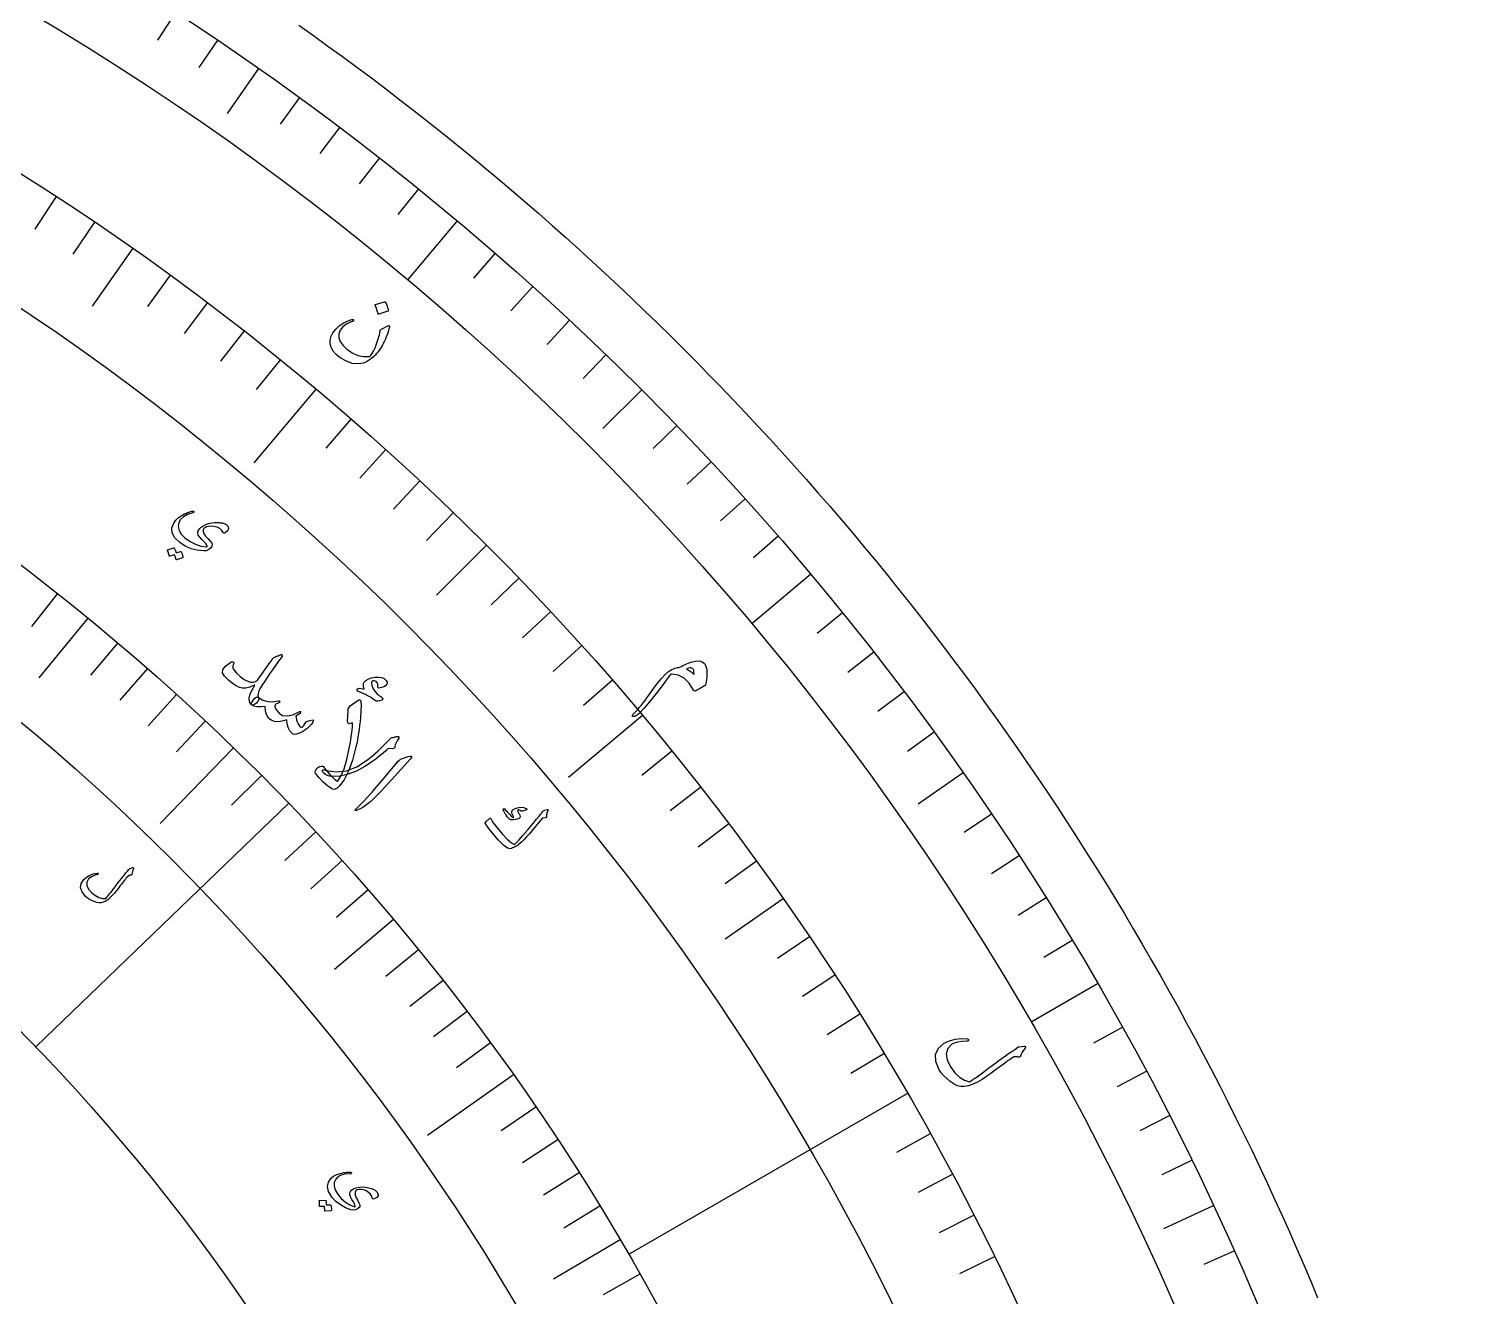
# Model space of a CAD drawing. Header units: millimetres. Extents: x -140 to 140, y -140 to 181.
# Drawn here: x 67.7 to 137.2, y 53.7 to 114.3 of the extents above; entities that cross this region are included whole.
import ezdxf

# ---------------------------------------------------------------- set-up
doc = ezdxf.new("R2010")
doc.units = ezdxf.units.MM
for name, color, linetype in [('CUT_OUTER', 1, 'Continuous'), ('ENGRAVE', 7, 'Continuous'), ('ENGRAVE_FINE', 8, 'Continuous'), ('TEXT', 5, 'Continuous')]:
    doc.layers.add(name, color=color, linetype=linetype)

msp = doc.modelspace()

# ---------------------------------------------------------------- linework, layer by layer
at = {"layer": 'CUT_OUTER'}
msp.add_lwpolyline([(80.6131, 114.4619), (81.314, 113.9651), (82.0117, 113.464), (82.7064, 112.9587), (83.3979, 112.4491), (84.0863, 111.9352), (84.7715, 111.4172), (85.4536, 110.8949), (86.1324, 110.3685), (86.808, 109.8379), (87.4803, 109.3032), (88.1494, 108.7644), (88.8151, 108.2215), (89.4774, 107.6745), (90.1364, 107.1234), (90.792, 106.5683), (91.4442, 106.0092), (92.0929, 105.4462), (92.7382, 104.8791), (93.38, 104.3081), (94.0183, 103.7332), (94.653, 103.1543), (95.2841, 102.5716), (95.9117, 101.985), (96.5357, 101.3946), (97.156, 100.8004), (97.7727, 100.2023), (98.3857, 99.6005), (98.9949, 98.9949), (99.6005, 98.3857), (100.2023, 97.7727), (100.8004, 97.156), (101.3946, 96.5357), (101.985, 95.9117), (102.5716, 95.2841), (103.1543, 94.653), (103.7332, 94.0183), (104.3081, 93.38), (104.8791, 92.7382), (105.4462, 92.0929), (106.0092, 91.4442), (106.5683, 90.792), (107.1234, 90.1364), (107.6745, 89.4774), (108.2215, 88.8151), (108.7644, 88.1494), (109.3032, 87.4803), (109.8379, 86.808), (110.3685, 86.1324), (110.8949, 85.4536), (111.4172, 84.7715), (111.9352, 84.0863), (112.4491, 83.3979), (112.9587, 82.7064), (113.464, 82.0117), (113.9651, 81.314), (114.4619, 80.6131), (114.9544, 79.9093), (115.4425, 79.2025), (115.9263, 78.4926), (116.4057, 77.7798), (116.8808, 77.0641), (117.3515, 76.3455), (117.8177, 75.624), (118.2795, 74.8997), (118.7368, 74.1725), (119.1897, 73.4426), (119.6381, 72.7098), (120.082, 71.9744), (120.5214, 71.2362), (120.9562, 70.4954), (121.3865, 69.7519), (121.8122, 69.0057), (122.2333, 68.257), (122.6498, 67.5057), (123.0617, 66.7519), (123.469, 65.9955), (123.8716, 65.2367), (124.2695, 64.4754), (124.6628, 63.7117), (125.0514, 62.9456), (125.4353, 62.1771), (125.8144, 61.4063), (126.1888, 60.6331), (126.5585, 59.8577), (126.9234, 59.08), (127.2835, 58.3001), (127.6388, 57.518), (127.9894, 56.7338), (128.3351, 55.9474), (128.6759, 55.1589), (129.012, 54.3683), (129.3431, 53.5757)], dxfattribs=at)
at = {"layer": 'ENGRAVE'}
for points in [[(78.6947, 112.3877), (77.189, 110.2374)], [(88.1905, 105.1013), (85.8282, 102.2861)], [(72.6721, 103.7866), (70.7289, 101.0113)], [(81.4412, 97.0578), (78.4715, 93.5187)], [(97.0151, 97.0151), (95.1589, 95.1589)], [(89.5904, 89.5904), (87.1948, 87.1948)], [(105.1013, 88.1905), (102.2861, 85.8282)], [(70.5318, 86.0985), (68.1896, 83.2394)], [(97.0578, 81.4412), (93.5187, 78.4715)], [(77.5001, 79.8839), (73.9906, 76.2665)], [(112.3877, 78.6947), (110.2374, 77.189)], [(80.1408, 77.2344), (68.0441, 65.5763)], [(103.7866, 72.6721), (101.0113, 70.7289)], [(85.1537, 71.6696), (82.326, 69.2896)], [(118.8187, 68.6), (115.636, 66.7625)], [(90.8858, 64.2453), (86.7702, 61.3361)], [(109.7254, 63.35), (96.3886, 55.65)], [(124.3454, 57.9832), (121.9664, 56.8739)], [(95.9834, 56.346), (92.796, 54.4749)]]:
    msp.add_lwpolyline(points, dxfattribs=at)
for radius in [137.2, 137.2, 133.525, 126.7, 126.7, 121.31, 111.3, 111.3, 105.42, 94.5, 94.5]:
    msp.add_circle((0, 0), radius, dxfattribs=at)
at = {"layer": 'ENGRAVE_FINE'}
for points in [[(74.7245, 115.0656), (73.8667, 113.7447)], [(76.7213, 113.744), (75.8405, 112.4382)], [(80.6441, 110.9971), (79.7184, 109.7229)], [(82.569, 109.5728), (81.6212, 108.3149)], [(84.4688, 108.1151), (83.4991, 106.874)], [(86.3428, 106.6244), (85.3516, 105.4004)], [(69.0058, 106.2596), (67.9993, 104.7097)], [(70.8497, 105.0391), (69.8164, 103.507)], [(90.0113, 103.5462), (88.978, 102.3575)], [(74.4724, 102.5025), (73.3862, 101.0074)], [(91.8047, 101.9595), (90.7508, 100.789)], [(76.25, 101.1871), (75.1378, 99.7112)], [(93.5702, 100.3417), (92.496, 99.1898)], [(78.0043, 99.841), (76.8666, 98.3847)], [(95.3071, 98.6934), (94.213, 97.5605)], [(79.7349, 98.4644), (78.5719, 97.0282)], [(83.1227, 95.6217), (81.9103, 94.227)], [(98.6934, 95.3071), (97.5605, 94.213)], [(84.7788, 94.1564), (83.5423, 92.7831)], [(100.3417, 93.5702), (99.1898, 92.496)], [(86.4092, 92.6625), (85.1489, 91.311)], [(101.9595, 91.8047), (100.789, 90.7508)], [(88.0132, 91.1404), (86.7295, 89.811)], [(103.5462, 90.0113), (102.3575, 88.978)], [(91.1404, 88.0132), (89.811, 86.7295)], [(69.0786, 87.2688), (67.8274, 85.6881)], [(92.6625, 86.4092), (91.311, 85.1489)], [(106.6244, 86.3428), (105.4004, 85.3516)], [(71.9657, 84.9036), (70.6622, 83.3657)], [(94.1564, 84.7788), (92.7831, 83.5423)], [(108.1151, 84.4688), (106.874, 83.4991)], [(73.3799, 83.6844), (72.0508, 82.1686)], [(95.6217, 83.1227), (94.227, 81.9103)], [(74.774, 82.4411), (73.4196, 80.9479)], [(109.5728, 82.569), (108.3149, 81.6212)], [(76.1475, 81.1742), (74.7682, 79.7039)], [(110.9971, 80.6441), (109.7229, 79.7184)], [(98.4644, 79.7349), (97.0282, 78.5719)], [(78.8313, 78.5705), (77.4034, 77.1473)], [(99.841, 78.0043), (98.3847, 76.8666)], [(113.744, 76.7213), (112.4382, 75.8405)], [(81.4282, 75.8759), (79.9532, 74.5015)], [(101.1871, 76.25), (99.7112, 75.1378)], [(82.693, 74.4953), (81.1952, 73.146)], [(102.5025, 74.4724), (101.0074, 73.3862)], [(115.0656, 74.7245), (113.7447, 73.8667)], [(83.935, 73.0931), (82.4147, 71.7692)], [(116.3522, 72.7049), (115.0165, 71.8703)], [(86.3488, 70.2251), (84.7848, 68.9531)], [(105.0391, 70.8497), (103.507, 69.8164)], [(117.6034, 70.6632), (116.2533, 69.852)], [(106.2596, 69.0058), (104.7097, 67.9993)], [(87.5199, 68.7601), (85.9347, 67.5146)], [(88.6667, 67.2749), (87.0607, 66.0563)], [(107.4477, 67.1408), (105.8805, 66.1615)], [(119.9978, 66.5159), (118.6203, 65.7523)], [(89.7888, 65.7698), (88.1624, 64.5785)], [(108.6031, 65.2553), (107.0191, 64.3035)], [(121.1404, 64.4115), (119.7498, 63.6721)], [(91.9574, 62.7019), (90.2918, 61.5661)], [(122.2461, 62.2875), (120.8428, 61.5725)], [(110.8143, 61.4254), (109.198, 60.5295)], [(93.0033, 61.1398), (91.3187, 60.0323)], [(123.3145, 60.1445), (121.8989, 59.4541)], [(94.0232, 59.5595), (92.3201, 58.4807)], [(111.8695, 59.482), (110.2378, 58.6145)], [(95.0166, 57.9614), (93.2956, 56.9116)], [(112.8905, 57.5206), (111.2439, 56.6816)], [(125.3384, 55.8043), (123.8996, 55.1637)], [(113.8772, 55.5416), (112.2162, 54.7315)], [(96.9232, 54.7137), (95.1676, 53.7226)]]:
    msp.add_lwpolyline(points, dxfattribs=at)
at = {"layer": 'TEXT'}
for points in [[(84.7145, 101.2227), (84.7234, 101.2234), (84.7328, 101.2206), (84.7425, 101.2141), (84.7525, 101.2041), (84.8035, 101.1094), (84.8443, 101.0116), (84.8749, 100.9107), (84.8952, 100.8068), (84.8948, 100.7939), (84.891, 100.7839), (84.8838, 100.7768), (84.8731, 100.7725), (84.4413, 100.6333), (84.4286, 100.632), (84.4184, 100.6377), (84.4106, 100.6504), (84.4054, 100.67), (84.4009, 100.687), (84.3932, 100.7133), (84.3824, 100.7487), (84.3685, 100.7934), (84.3509, 100.8476), (84.3291, 100.912), (84.3032, 100.9863), (84.2731, 101.0707), (84.2701, 101.0831), (84.271, 101.0923), (84.2759, 101.0981), (84.2847, 101.1006)], [(84.9506, 100.0313), (84.9279, 99.9386), (84.9018, 99.8438), (84.8722, 99.7469), (84.8391, 99.6481), (84.8017, 99.5471), (84.7589, 99.4439), (84.7109, 99.3386), (84.6577, 99.2312), (84.6015, 99.1267), (84.5416, 99.0268), (84.478, 98.9313), (84.4106, 98.8402), (84.3393, 98.7533), (84.2639, 98.6703), (84.1844, 98.5913), (84.1007, 98.5162), (84.0061, 98.4432), (83.9105, 98.3826), (83.814, 98.3344), (83.7166, 98.2986), (83.4515, 98.254), (83.1764, 98.2812), (82.8912, 98.3801), (82.5956, 98.5505), (82.4054, 98.7017), (82.2627, 98.863), (82.1675, 99.0346), (82.1197, 99.2167), (82.1208, 99.3987), (82.1646, 99.5766), (82.2512, 99.7502), (82.3807, 99.9196), (82.5464, 100.0755), (82.7315, 100.2039), (82.936, 100.3048), (83.16, 100.378), (83.1899, 100.3827), (83.2129, 100.3801), (83.2289, 100.3701), (83.238, 100.3527), (83.2408, 100.3298), (83.2304, 100.3097), (83.2066, 100.2925), (83.1695, 100.2781), (82.9129, 100.1651), (82.7211, 100.0305), (82.5937, 99.8745), (82.5306, 99.6973), (82.5307, 99.5133), (82.5936, 99.3296), (82.7193, 99.1459), (82.9077, 98.962), (83.1707, 98.782), (83.4408, 98.6637), (83.7184, 98.6071), (84.0036, 98.6123), (84.0113, 98.6144), (84.0201, 98.6199), (84.0299, 98.6285), (84.0408, 98.6404), (84.1175, 98.7416), (84.1928, 98.8714), (84.2666, 99.0298), (84.3389, 99.217), (84.3721, 99.3138), (84.4019, 99.4048), (84.4283, 99.49), (84.4514, 99.5693), (84.4707, 99.6427), (84.4858, 99.7101), (84.4966, 99.7716), (84.5031, 99.8271), (84.5077, 99.8552), (84.5158, 99.8777), (84.5277, 99.8946), (84.5431, 99.9059), (84.9019, 100.0925), (84.927, 100.0998), (84.9435, 100.0921), (84.9513, 100.0692), (84.9506, 100.0313)], [(76.9942, 90.19), (76.9326, 90.2918), (76.8376, 90.3747), (76.7093, 90.4384), (76.5475, 90.4828), (76.4303, 90.4937), (76.3171, 90.484), (76.2078, 90.4539), (76.1025, 90.4034), (76.0851, 90.3902), (76.0705, 90.3735), (76.0586, 90.3534), (76.0495, 90.3298), (76.0438, 90.2374), (76.0783, 90.135), (76.1529, 90.0224), (76.2676, 89.8996), (76.3817, 89.7796), (76.4521, 89.6777), (76.4787, 89.5941), (76.4617, 89.5289), (76.3817, 89.4303), (76.2895, 89.3605), (76.1849, 89.3194), (76.0681, 89.307), (75.7581, 89.3386), (75.4655, 89.4156), (75.19, 89.5381), (74.9314, 89.7062), (74.6895, 89.9383), (74.5617, 90.1763), (74.5481, 90.4208), (74.6491, 90.6722), (74.7355, 90.7846), (74.849, 90.8905), (74.9896, 90.9897), (75.1576, 91.0823), (75.2081, 91.1048), (75.2581, 91.1255), (75.3075, 91.1445), (75.3562, 91.1617), (75.4047, 91.1772), (75.4532, 91.191), (75.5017, 91.203), (75.5503, 91.2133), (75.5733, 91.2151), (75.5888, 91.2107), (75.597, 91.2), (75.5976, 91.1831), (75.5925, 91.167), (75.5837, 91.154), (75.5712, 91.1441), (75.555, 91.1371), (75.2979, 91.0509), (75.1003, 90.9447), (74.962, 90.8187), (74.8829, 90.6732), (74.852, 90.4766), (74.8896, 90.2885), (74.9954, 90.109), (75.1696, 89.9377), (75.4249, 89.7564), (75.6814, 89.6247), (75.9397, 89.5425), (76.1999, 89.5099), (76.2179, 89.5106), (76.2295, 89.5166), (76.235, 89.528), (76.2341, 89.5447), (76.2134, 89.592), (76.1643, 89.6589), (76.0869, 89.7451), (75.981, 89.8507), (75.8772, 89.9628), (75.8114, 90.0643), (75.7836, 90.1553), (75.7938, 90.2359), (75.8298, 90.3104), (75.8795, 90.3784), (75.9431, 90.44), (76.0205, 90.495), (76.1962, 90.5833), (76.3857, 90.6411), (76.5892, 90.6682), (76.8065, 90.6645), (76.8618, 90.6604), (76.9132, 90.6538), (76.9608, 90.6448), (77.0047, 90.6332), (77.0446, 90.6195), (77.0807, 90.6039), (77.113, 90.5865), (77.1414, 90.5671), (77.2348, 90.4712), (77.2593, 90.3739), (77.2148, 90.2756), (77.1015, 90.176), (77.0631, 90.1559), (77.0325, 90.1515), (77.0095, 90.1629), (76.9942, 90.19)], [(74.9587, 89.2843), (74.9648, 89.2848), (74.971, 89.283), (74.9775, 89.2787), (74.9842, 89.2719), (75.0017, 89.2404), (75.0177, 89.2086), (75.0319, 89.1764), (75.0445, 89.144), (75.0554, 89.1109), (75.0647, 89.0769), (75.0724, 89.042), (75.0785, 89.0062), (75.078, 88.9973), (75.0748, 88.9899), (75.0692, 88.9842), (75.0609, 88.9801), (74.7651, 88.8837), (74.7594, 88.8839), (74.7544, 88.8882), (74.7499, 88.8965), (74.7461, 88.9088), (74.7445, 88.9185), (74.7408, 88.9331), (74.7351, 88.9525), (74.7273, 88.9768), (74.7174, 89.0062), (74.7054, 89.0411), (74.6913, 89.0815), (74.6751, 89.1273), (74.4438, 89.0533), (74.4352, 89.0523), (74.4283, 89.056), (74.4232, 89.0645), (74.4198, 89.0778), (74.4169, 89.0893), (74.412, 89.107), (74.405, 89.131), (74.396, 89.1612), (74.3846, 89.1978), (74.3705, 89.2413), (74.3537, 89.2915), (74.3341, 89.3485), (74.3334, 89.3559), (74.3349, 89.3614), (74.3387, 89.365), (74.3449, 89.3667), (74.6362, 89.4544), (74.6423, 89.455), (74.6486, 89.4531), (74.655, 89.4489), (74.6617, 89.4422), (74.6777, 89.4165), (74.692, 89.3902), (74.7047, 89.3634), (74.7157, 89.3358), (74.7253, 89.3079), (74.7335, 89.2796), (74.7403, 89.2511), (74.7457, 89.2223)], [(78.6856, 82.3019), (78.7007, 82.2615), (78.7025, 82.2189), (78.691, 82.174), (78.6663, 82.127), (78.6296, 82.0747), (78.5895, 82.0294), (78.5459, 81.9912), (78.4989, 81.9599), (78.4531, 81.9386), (78.4133, 81.9303), (78.3794, 81.9348), (78.3514, 81.9523), (78.2669, 82.0947), (78.2487, 82.2675), (78.2967, 82.4706), (78.411, 82.7043), (78.4332, 82.7423), (78.4524, 82.7752), (78.4687, 82.8031), (78.482, 82.8259), (78.4923, 82.8436), (78.4997, 82.8563), (78.5041, 82.8639), (78.5056, 82.8664), (78.5106, 82.8834), (78.5078, 82.8921), (78.4971, 82.8925), (78.4786, 82.8846), (78.2707, 82.7974), (78.0856, 82.7495), (77.9233, 82.7409), (77.7837, 82.7717), (77.6152, 82.8524), (77.439, 82.9694), (77.2547, 83.1227), (77.0622, 83.3121), (76.9678, 83.4757), (76.9876, 83.6424), (77.1218, 83.8124), (77.3708, 83.9854), (77.406, 84.0014), (77.4373, 84.0082), (77.4647, 84.0057), (77.4882, 83.9941), (77.5049, 83.9755), (77.5118, 83.9523), (77.5088, 83.9244), (77.4961, 83.8918), (77.4688, 83.8223), (77.4574, 83.761), (77.4618, 83.708), (77.4819, 83.6633), (77.6412, 83.4623), (77.8145, 83.2952), (78.002, 83.162), (78.2041, 83.0625), (78.3057, 83.0341), (78.4072, 83.0298), (78.5085, 83.0496), (78.6097, 83.0935), (78.6408, 83.1302), (78.7079, 83.2207), (78.8109, 83.365), (78.9499, 83.5632), (79.0249, 83.6686), (79.0928, 83.7637), (79.1536, 83.8483), (79.2074, 83.9225), (79.2533, 83.986), (79.2908, 84.0386), (79.3199, 84.0803), (79.3404, 84.111), (79.375, 84.155), (79.4094, 84.19), (79.4436, 84.2159), (79.4777, 84.2327), (79.5233, 84.2503), (79.5659, 84.2667), (79.6055, 84.2818), (79.642, 84.2956), (79.6751, 84.3084), (79.7047, 84.3204), (79.7308, 84.3316), (79.7533, 84.342), (79.7729, 84.3489), (79.7904, 84.3494), (79.8057, 84.3438), (79.8188, 84.3318), (79.8278, 84.3131), (79.8306, 84.2947), (79.8272, 84.2767), (79.8175, 84.2591), (79.6525, 84.0367), (79.498, 83.8242), (79.3541, 83.6215), (79.2208, 83.4288), (79.0978, 83.2461), (78.9849, 83.0737), (78.8821, 82.9117), (78.7894, 82.76), (78.7103, 82.6113), (78.6666, 82.4854), (78.6584, 82.3823), (78.6856, 82.3019)], [(98.8415, 83.7416), (98.912, 83.7833), (98.9837, 83.8231), (99.0566, 83.8611), (99.1307, 83.8971), (99.206, 83.9303), (99.2822, 83.9598), (99.3596, 83.9856), (99.438, 84.0076), (99.5889, 84.0371), (99.7188, 84.0454), (99.8277, 84.0325), (99.9155, 83.9983), (100.0131, 83.916), (100.0825, 83.7933), (100.1235, 83.6305), (100.1359, 83.4276), (100.1351, 83.3683), (100.1325, 83.3091), (100.1281, 83.2502), (100.1218, 83.1914), (100.114, 83.1326), (100.1048, 83.0734), (100.0941, 83.014), (100.082, 82.9543), (100.0734, 82.9216), (100.0612, 82.8942), (100.0454, 82.8721), (100.0261, 82.8553), (99.9357, 82.8026), (99.8547, 82.756), (99.783, 82.7154), (99.7206, 82.6809), (99.6685, 82.6529), (99.6276, 82.6316), (99.5979, 82.6172), (99.5793, 82.6096), (99.5519, 82.606), (99.5284, 82.6115), (99.509, 82.6261), (99.4935, 82.6497), (99.2859, 82.9847), (99.0433, 83.224), (98.7664, 83.3673), (98.4556, 83.4146), (98.4256, 83.411), (98.4, 83.402), (98.3789, 83.3878), (98.3622, 83.3684), (98.1593, 83.0807), (97.943, 82.7871), (97.7133, 82.4878), (97.4703, 82.1827), (97.1322, 81.7852), (96.8714, 81.5197), (96.6883, 81.3858), (96.583, 81.3832), (96.5706, 81.4077), (96.5753, 81.4394), (96.5971, 81.4783), (96.636, 81.5244), (96.7229, 81.6135), (96.811, 81.7091), (96.9001, 81.8114), (96.9902, 81.9203), (97.0815, 82.0351), (97.1742, 82.1551), (97.2681, 82.2805), (97.3634, 82.4111), (97.6828, 82.8493), (97.946, 83.1846), (98.1535, 83.4164), (98.3057, 83.5444), (98.3854, 83.5934), (98.4618, 83.635), (98.535, 83.6693), (98.6048, 83.6962), (98.6708, 83.7164), (98.7322, 83.7307), (98.7891, 83.7391), (98.8415, 83.7416)], [(99.154, 83.6619), (99.199, 83.6387), (99.2444, 83.6125), (99.2903, 83.5833), (99.3365, 83.5512), (99.3829, 83.5164), (99.4294, 83.479), (99.4758, 83.4392), (99.5222, 83.3968), (99.5171, 83.5068), (99.5016, 83.5926), (99.476, 83.6541), (99.4401, 83.6913), (99.3776, 83.7189), (99.3091, 83.7232), (99.2345, 83.7042), (99.154, 83.6619)], [(84.2842, 82.1415), (84.2245, 82.184), (84.1689, 82.2231), (84.1174, 82.259), (84.07, 82.2916), (84.0266, 82.3205), (83.9874, 82.3452), (83.9523, 82.3656), (83.9213, 82.3819), (83.8888, 82.3975), (83.8494, 82.4158), (83.8029, 82.4369), (83.7494, 82.4609), (83.6887, 82.4873), (83.6206, 82.516), (83.5449, 82.547), (83.4618, 82.5802), (83.4306, 82.5964), (83.4105, 82.6167), (83.4014, 82.6412), (83.4033, 82.6698), (83.4327, 82.715), (83.499, 82.7355), (83.6021, 82.7311), (83.742, 82.7019), (83.7137, 82.8022), (83.7037, 82.8896), (83.7121, 82.9642), (83.7389, 83.0259), (83.8192, 83.1123), (83.9311, 83.1812), (84.0746, 83.2325), (84.2499, 83.266), (84.4277, 83.2748), (84.5788, 83.252), (84.7032, 83.1978), (84.8007, 83.1123), (84.8388, 83.0486), (84.8472, 82.9881), (84.8261, 82.9309), (84.7754, 82.877), (84.7095, 82.83), (84.6426, 82.7937), (84.5746, 82.7681), (84.5057, 82.7531), (84.4494, 82.7505), (84.4119, 82.7624), (84.3932, 82.7887), (84.3931, 82.8295), (84.4002, 82.8832), (84.3952, 82.9328), (84.3782, 82.9785), (84.349, 83.02), (84.3122, 83.0574), (84.2721, 83.0828), (84.2288, 83.0961), (84.1821, 83.0975), (84.1371, 83.0877), (84.1062, 83.0674), (84.0893, 83.0366), (84.0866, 82.9954), (84.1063, 82.8706), (84.1553, 82.7437), (84.2336, 82.6147), (84.3411, 82.4833), (84.3517, 82.4731), (84.3643, 82.4624), (84.3788, 82.4512), (84.3953, 82.4394), (84.4134, 82.4268), (84.433, 82.4133), (84.454, 82.3987), (84.4765, 82.3831), (84.5005, 82.3659), (84.5224, 82.3504), (84.5421, 82.3367), (84.5596, 82.3248), (84.5749, 82.314), (84.5881, 82.3041), (84.5991, 82.295), (84.6079, 82.2867), (84.6222, 82.2686), (84.6302, 82.2503), (84.6319, 82.2317), (84.6273, 82.2127), (84.6206, 82.197), (84.6119, 82.1842), (84.6013, 82.1744), (84.5888, 82.1676), (84.4815, 82.1382), (84.395, 82.124), (84.3293, 82.1251), (84.2842, 82.1415)], [(81.2818, 81.2284), (81.2959, 81.2257), (81.3037, 81.214), (81.3054, 81.1933), (81.301, 81.1636), (81.2855, 81.121), (81.2544, 81.0695), (81.2076, 81.0089), (81.145, 80.9394), (81.0711, 80.8633), (80.9938, 80.7942), (80.9132, 80.7323), (80.8293, 80.6775), (80.6522, 80.5849), (80.5084, 80.5349), (80.398, 80.5275), (80.3208, 80.5627), (80.1953, 80.7033), (80.1065, 80.8609), (80.0543, 81.0359), (80.0387, 81.2283), (79.8279, 81.1573), (79.6345, 81.1302), (79.4585, 81.147), (79.2997, 81.2078), (79.1723, 81.3115), (79.0825, 81.4568), (79.0303, 81.644), (79.0155, 81.8733), (78.7941, 81.8418), (78.6097, 81.8443), (78.4621, 81.8811), (78.3514, 81.9523), (78.3428, 81.9809), (78.3556, 82.03), (78.3898, 82.0995), (78.4453, 82.1896), (78.51, 82.269), (78.5716, 82.3142), (78.6302, 82.3251), (78.6856, 82.3019), (78.9027, 82.1716), (79.1342, 82.1004), (79.3804, 82.0882), (79.6416, 82.135), (79.6558, 82.1375), (79.6682, 82.1373), (79.6787, 82.1341), (79.6873, 82.128), (79.6955, 82.1182), (79.7009, 82.1073), (79.7035, 82.0955), (79.7032, 82.0827), (79.6867, 82.0584), (79.6441, 82.0314), (79.5754, 82.0017), (79.4807, 81.969), (79.4754, 81.8783), (79.5061, 81.7777), (79.5729, 81.6673), (79.6757, 81.5468), (79.845, 81.4388), (80.0621, 81.4145), (80.3271, 81.4736), (80.6403, 81.6161), (80.6562, 81.6236), (80.6697, 81.6267), (80.6809, 81.6256), (80.6897, 81.6202), (80.6996, 81.6085), (80.7061, 81.5964), (80.7093, 81.5838), (80.7091, 81.5707), (80.7045, 81.5565), (80.6979, 81.5441), (80.6894, 81.5336), (80.679, 81.525), (80.482, 81.4023), (80.4875, 81.3185), (80.5066, 81.2305), (80.5395, 81.1382), (80.5861, 81.0418), (80.6395, 80.956), (80.6889, 80.8996), (80.7345, 80.8726), (80.7763, 80.875), (80.8164, 80.9024), (80.8608, 80.9539), (80.9094, 81.0297), (80.9623, 81.1298), (80.9879, 81.1474), (81.0497, 81.1697), (81.1476, 81.1967), (81.2818, 81.2284)], [(81.7818, 78.9941), (81.8976, 78.8506), (82.0047, 78.723), (82.1032, 78.6112), (82.1933, 78.5153), (82.2749, 78.4349), (82.3481, 78.3696), (82.4129, 78.3192), (82.4693, 78.2839), (82.6329, 78.5321), (82.7821, 78.8791), (82.916, 79.3255), (83.0333, 79.8718), (83.0704, 80.0786), (83.1024, 80.2696), (83.1294, 80.4449), (83.1514, 80.6044), (83.1683, 80.7479), (83.1799, 80.875), (83.1862, 80.9858), (83.1873, 81.0802), (83.0302, 81.0412), (82.9939, 81.0543), (82.9691, 81.0768), (82.9559, 81.1086), (82.9541, 81.1498), (82.974, 81.6973), (82.9832, 81.7554), (83.0035, 81.8071), (83.0348, 81.8524), (83.0772, 81.8912), (83.4642, 82.1646), (83.4927, 82.1825), (83.517, 82.1914), (83.5369, 82.1912), (83.5526, 82.182), (83.5853, 82.0994), (83.5984, 81.9301), (83.5916, 81.6745), (83.5641, 81.3326), (83.545, 81.1415), (83.5237, 80.9548), (83.5002, 80.7727), (83.4746, 80.595), (83.4468, 80.4218), (83.4169, 80.253), (83.385, 80.0887), (83.351, 79.9289), (83.1862, 79.3018), (82.9973, 78.7796), (82.7859, 78.3615), (82.5531, 78.047), (82.4527, 77.9572), (82.3592, 77.9059), (82.2727, 77.8932), (82.1932, 77.9191), (81.9821, 78.0681), (81.7829, 78.2447), (81.5954, 78.4489), (81.4193, 78.6809), (81.404, 78.7031), (81.3948, 78.7238), (81.3916, 78.7429), (81.3946, 78.7606), (81.4507, 78.8626), (81.5194, 78.9389), (81.6009, 78.9894), (81.6951, 79.0143), (81.7276, 79.0169), (81.7529, 79.0144), (81.771, 79.0068), (81.7818, 78.9941)], [(82.1952, 78.5172), (82.0861, 78.5288), (81.986, 78.559), (81.8949, 78.6079), (81.8128, 78.6755), (81.7731, 78.7215), (81.7503, 78.7597), (81.7444, 78.7901), (81.7553, 78.8127), (81.7826, 78.8279), (81.822, 78.8325), (81.8735, 78.8265), (81.9371, 78.8098), (82.4152, 78.7329), (82.9016, 78.7906), (83.3966, 78.9838), (83.9002, 79.3131), (84.1577, 79.5214), (84.4049, 79.7396), (84.6418, 79.9676), (84.8683, 80.2057), (84.9339, 80.2747), (84.9895, 80.3259), (85.0352, 80.3592), (85.0711, 80.3746), (85.1258, 80.387), (85.1743, 80.3983), (85.2165, 80.4084), (85.2525, 80.4172), (85.2824, 80.4246), (85.3066, 80.4304), (85.3249, 80.4344), (85.3375, 80.4368), (85.3569, 80.4362), (85.373, 80.4324), (85.3856, 80.4254), (85.3948, 80.4151), (85.402, 80.3982), (85.4048, 80.3829), (85.4034, 80.3692), (85.3976, 80.3572), (85.3225, 80.2298), (85.2672, 80.1213), (85.2321, 80.0317), (85.2169, 79.961), (85.2074, 79.9092), (85.1852, 79.873), (85.1505, 79.8521), (85.1031, 79.8466), (84.8844, 79.8517), (84.7745, 79.7448), (84.6565, 79.6382), (84.5303, 79.5319), (84.396, 79.4259), (84.2536, 79.3196), (84.1031, 79.2127), (83.9445, 79.105), (83.7779, 78.9965), (83.3793, 78.7762), (82.9827, 78.6232), (82.588, 78.5369), (82.1952, 78.5172)], [(85.8467, 79.4665), (85.9554, 79.4955), (86.0097, 79.4881), (86.0097, 79.4446), (85.9553, 79.3649), (85.0727, 78.3798), (84.5284, 77.7778), (84.0644, 77.3286), (83.6816, 77.0313), (83.3802, 76.8856), (83.3489, 76.8808), (83.3279, 76.8828), (83.3172, 76.8914), (83.3167, 76.9068), (83.322, 76.9244), (83.3325, 76.9432), (83.3483, 76.9632), (83.3694, 76.9845), (83.5404, 77.1424), (83.7145, 77.3177), (83.8917, 77.5106), (84.0718, 77.721), (84.1198, 77.7749), (84.2479, 77.9223), (84.4561, 78.1632), (84.7442, 78.4978), (85.3759, 79.2471), (85.412, 79.2843), (85.4488, 79.3147), (85.4864, 79.3384), (85.5248, 79.3553)], [(92.5279, 76.8849), (92.5119, 76.8458), (92.498, 76.8072), (92.4862, 76.7693), (92.4764, 76.7319), (92.4689, 76.6949), (92.4636, 76.6581), (92.4607, 76.6216), (92.4602, 76.5853), (92.4567, 76.5687), (92.4471, 76.5561), (92.4313, 76.5476), (92.4093, 76.5432), (92.2884, 76.5255), (92.2758, 76.523), (92.2656, 76.5203), (92.2579, 76.5173), (92.2527, 76.5141), (92.0725, 76.2896), (91.9083, 76.0883), (91.7602, 75.9103), (91.6281, 75.7554), (91.5122, 75.6239), (91.4126, 75.516), (91.3291, 75.4319), (91.262, 75.3714), (91.1306, 75.2629), (91.0871, 75.2308), (91.0416, 75.2006), (90.9944, 75.1723), (90.9454, 75.1459), (90.8944, 75.1214), (90.8413, 75.0992), (90.7861, 75.0791), (90.7288, 75.0613), (90.5988, 75.0891), (90.4091, 75.2301), (90.1592, 75.4838), (89.8479, 75.8496), (89.7551, 75.9675), (89.672, 76.079), (89.5987, 76.1841), (89.5352, 76.2828), (89.5318, 76.2939), (89.532, 76.304), (89.5359, 76.3132), (89.5433, 76.3216), (89.5818, 76.3585), (89.6171, 76.3918), (89.6491, 76.4216), (89.678, 76.4477), (89.7039, 76.4706), (89.7273, 76.4903), (89.7481, 76.5071), (89.7664, 76.5208), (89.7772, 76.528), (89.7856, 76.5292), (89.7917, 76.5244), (89.7954, 76.5136), (89.8293, 76.436), (89.8832, 76.3447), (89.9572, 76.2397), (90.0511, 76.121), (90.3424, 75.7754), (90.5857, 75.518), (90.7818, 75.3492), (90.9313, 75.2693), (91.0127, 75.337), (91.1471, 75.4762), (91.3345, 75.6871), (91.5746, 75.9699), (91.8128, 76.2556), (91.9921, 76.4728), (92.1125, 76.6214), (92.1742, 76.7011), (92.1906, 76.7236), (92.2059, 76.7446), (92.2201, 76.7642), (92.2333, 76.7824), (92.2452, 76.7989), (92.2558, 76.8137), (92.265, 76.8268), (92.2727, 76.8382), (92.291, 76.8615), (92.3116, 76.8798), (92.3347, 76.8932), (92.3601, 76.9018), (92.5047, 76.9346), (92.515, 76.9361), (92.5234, 76.9352), (92.5297, 76.9321), (92.5339, 76.9267), (92.5357, 76.9173), (92.5354, 76.9072), (92.5327, 76.8964), (92.5279, 76.8849)], [(91.5182, 76.965), (91.5218, 76.9594), (91.5234, 76.9534), (91.5232, 76.9469), (91.5211, 76.9399), (91.5178, 76.9354), (91.5136, 76.9313), (91.5085, 76.9276), (91.5025, 76.9243), (91.3139, 76.8621), (91.2939, 76.8569), (91.2768, 76.8549), (91.2628, 76.856), (91.2518, 76.8603), (91.214, 76.886), (91.1773, 76.9042), (91.1419, 76.9147), (91.1078, 76.9178), (91.0951, 76.9133), (91.089, 76.8996), (91.0896, 76.8766), (91.097, 76.8444), (91.1044, 76.8251), (91.1127, 76.8055), (91.1217, 76.7857), (91.1314, 76.7657), (91.1421, 76.7453), (91.1537, 76.7244), (91.1664, 76.7029), (91.1802, 76.6808), (91.2093, 76.5891), (91.1698, 76.5188), (91.0619, 76.4699), (90.8856, 76.4422), (90.8264, 76.442), (90.7754, 76.4476), (90.7326, 76.4589), (90.698, 76.4759), (90.6669, 76.5004), (90.6298, 76.5393), (90.5867, 76.5926), (90.5377, 76.6603), (90.5134, 76.6954), (90.4915, 76.7297), (90.4719, 76.7631), (90.4548, 76.7958), (90.4395, 76.8272), (90.4256, 76.8569), (90.4132, 76.885), (90.4021, 76.9114), (90.3984, 76.9302), (90.3987, 76.9463), (90.4031, 76.9595), (90.4117, 76.9699), (90.4235, 76.9772), (90.4352, 76.9785), (90.4468, 76.974), (90.4581, 76.9636), (90.4922, 76.9286), (90.5301, 76.8884), (90.5719, 76.8428), (90.6176, 76.792), (90.7028, 76.697), (90.7729, 76.6259), (90.8279, 76.5785), (90.8678, 76.5551), (90.8746, 76.5534), (90.8808, 76.5546), (90.8862, 76.5586), (90.8909, 76.5654), (90.8928, 76.571), (90.8926, 76.5783), (90.8904, 76.5873), (90.8862, 76.598), (90.8394, 76.6912), (90.8214, 76.7315), (90.8099, 76.7693), (90.805, 76.8047), (90.8068, 76.8376), (90.8139, 76.8703), (90.827, 76.8971), (90.8462, 76.9182), (90.8714, 76.9336), (91.0627, 77.0116), (91.2343, 77.0429), (91.3861, 77.0274), (91.5182, 76.965)], [(72.6663, 74.1555), (72.6771, 74.1585), (72.6871, 74.1583), (72.6963, 74.1551), (72.7047, 74.1488), (72.7109, 74.1402), (72.7135, 74.1302), (72.7125, 74.1188), (72.7078, 74.106), (72.6783, 74.0332), (72.6572, 73.9662), (72.6444, 73.9048), (72.64, 73.849), (72.6368, 73.8306), (72.6264, 73.8158), (72.609, 73.8047), (72.5845, 73.7972), (72.5713, 73.7949), (72.5587, 73.7927), (72.5466, 73.7904), (72.5351, 73.7881), (72.5243, 73.786), (72.5143, 73.7841), (72.5052, 73.7826), (72.497, 73.7813), (72.4824, 73.7784), (72.4678, 73.7722), (72.4534, 73.7626), (72.4389, 73.7497), (72.4034, 73.708), (72.3652, 73.662), (72.3244, 73.6117), (72.281, 73.5569), (72.2348, 73.498), (72.1858, 73.435), (72.1338, 73.3679), (72.0789, 73.2968), (72.0251, 73.2249), (71.974, 73.1578), (71.9256, 73.0955), (71.88, 73.0379), (71.8371, 72.9849), (71.797, 72.9361), (71.7596, 72.8915), (71.725, 72.8511), (71.6178, 72.7363), (71.5043, 72.6393), (71.3845, 72.56), (71.2585, 72.4985), (71.1717, 72.4749), (71.0714, 72.4729), (70.9576, 72.4923), (70.8302, 72.5331), (70.7029, 72.588), (70.5913, 72.6477), (70.4956, 72.7123), (70.4155, 72.7819), (70.2503, 72.9924), (70.1831, 73.1967), (70.2142, 73.395), (70.3439, 73.5876), (70.4717, 73.7013), (70.6194, 73.7911), (70.787, 73.8568), (70.9746, 73.8983), (70.9869, 73.8994), (70.997, 73.8976), (71.005, 73.893), (71.0107, 73.8855), (71.0153, 73.876), (71.0173, 73.8672), (71.0168, 73.8592), (71.0137, 73.852), (71.0076, 73.8428), (71, 73.8355), (70.9911, 73.8302), (70.9806, 73.8268), (70.8303, 73.7753), (70.7109, 73.7231), (70.6223, 73.6704), (70.5644, 73.6172), (70.4855, 73.4588), (70.4858, 73.295), (70.565, 73.1257), (70.7231, 72.9505), (70.8915, 72.8191), (71.0581, 72.7315), (71.2231, 72.6875), (71.3866, 72.6873), (71.4236, 72.7284), (71.4657, 72.7774), (71.5131, 72.8343), (71.5658, 72.8991), (71.6236, 72.972), (71.6867, 73.0534), (71.755, 73.1432), (71.8284, 73.2415), (71.9052, 73.3419), (71.9811, 73.4404), (72.0562, 73.5369), (72.1305, 73.6315), (72.204, 73.724), (72.2771, 73.8143), (72.3495, 73.9024), (72.4215, 73.9882), (72.4875, 74.0739), (72.4965, 74.0823), (72.5058, 74.0892), (72.5154, 74.0947), (72.5253, 74.0988)], [(115.3127, 65.6121), (115.3306, 65.6119), (115.346, 65.6072), (115.3588, 65.5982), (115.369, 65.5847), (115.3749, 65.5686), (115.3745, 65.5521), (115.3678, 65.5349), (115.355, 65.5172), (115.2778, 65.4181), (115.216, 65.3241), (115.1694, 65.2351), (115.1381, 65.1511), (115.1251, 65.1241), (115.1027, 65.1059), (115.071, 65.0964), (115.0299, 65.0958), (115.0086, 65.0981), (114.9882, 65.1002), (114.9686, 65.1021), (114.9499, 65.1037), (114.9323, 65.1052), (114.9162, 65.1068), (114.9014, 65.1084), (114.8881, 65.1101), (114.8644, 65.1122), (114.8393, 65.109), (114.8128, 65.1006), (114.7849, 65.087), (114.7119, 65.0386), (114.6329, 64.9846), (114.548, 64.9251), (114.4572, 64.86), (114.3603, 64.7896), (114.2571, 64.7142), (114.1476, 64.6339), (114.0319, 64.5486), (113.9175, 64.4617), (113.8094, 64.3809), (113.7075, 64.3063), (113.612, 64.2379), (113.5227, 64.1752), (113.4395, 64.1178), (113.3624, 64.0656), (113.2914, 64.0188), (113.0759, 63.8893), (112.8585, 63.7901), (112.6394, 63.7209), (112.4186, 63.6816), (112.2747, 63.6836), (112.1196, 63.7244), (111.9531, 63.8041), (111.7752, 63.9225), (111.6036, 64.0625), (111.4583, 64.2029), (111.3393, 64.344), (111.2467, 64.4857), (111.0846, 64.8812), (111.0704, 65.2244), (111.2047, 65.5161), (111.4881, 65.7562), (111.7343, 65.8758), (112.0008, 65.9498), (112.2875, 65.9781), (112.5944, 65.9602), (112.6139, 65.9565), (112.6287, 65.9493), (112.6389, 65.9387), (112.6445, 65.9247), (112.6474, 65.908), (112.6466, 65.8936), (112.6424, 65.8815), (112.6345, 65.8718), (112.6211, 65.8602), (112.6063, 65.8523), (112.5902, 65.848), (112.5726, 65.8473), (112.3187, 65.8336), (112.1121, 65.8053), (111.9527, 65.7627), (111.8405, 65.7059), (111.6501, 65.4965), (111.5791, 65.2443), (111.6271, 64.9493), (111.7937, 64.6109), (111.9951, 64.3354), (112.2128, 64.1278), (112.4473, 63.9878), (112.6988, 63.9157), (112.7737, 63.9627), (112.8601, 64.0196), (112.958, 64.0862), (113.0675, 64.1627), (113.1886, 64.2494), (113.3214, 64.3469), (113.4659, 64.4551), (113.6221, 64.574), (113.7843, 64.6948), (113.9444, 64.813), (114.1024, 64.9285), (114.2581, 65.0415), (114.4119, 65.1515), (114.5639, 65.2584), (114.714, 65.3621), (114.8624, 65.4625), (115.0016, 65.5656), (115.0191, 65.5744), (115.0365, 65.581), (115.0537, 65.5853), (115.0708, 65.5872)], [(84.1295, 58.3471), (84.099, 58.451), (84.0347, 58.5458), (83.9366, 58.6316), (83.8047, 58.7081), (83.7042, 58.7448), (83.6024, 58.7625), (83.4993, 58.7614), (83.395, 58.7413), (83.3767, 58.7337), (83.36, 58.7225), (83.3449, 58.7075), (83.3315, 58.6888), (83.3051, 58.609), (83.3116, 58.511), (83.3512, 58.3947), (83.4235, 58.2603), (83.496, 58.1283), (83.5343, 58.0225), (83.5383, 57.9428), (83.5082, 57.8894), (83.4151, 57.8213), (83.3178, 57.7813), (83.2164, 57.7694), (83.1108, 57.7856), (82.8457, 57.8851), (82.6064, 58.0204), (82.3927, 58.1917), (82.2043, 58.3993), (82.0453, 58.659), (81.9881, 58.8977), (82.0327, 59.1158), (82.1795, 59.3135), (82.2814, 59.3924), (82.4057, 59.4593), (82.5523, 59.5141), (82.7213, 59.5566), (82.7709, 59.5648), (82.8197, 59.5715), (82.8675, 59.5768), (82.9143, 59.5806), (82.9605, 59.583), (83.0063, 59.5839), (83.0518, 59.5833), (83.0968, 59.5811), (83.1175, 59.5774), (83.1302, 59.5699), (83.1348, 59.5587), (83.1315, 59.5436), (83.1233, 59.5307), (83.1125, 59.5213), (83.0992, 59.5154), (83.0834, 59.5131), (82.8374, 59.4967), (82.6391, 59.4489), (82.4885, 59.3701), (82.3853, 59.2605), (82.3127, 59.0947), (82.3022, 58.9207), (82.3538, 58.7385), (82.4672, 58.5476), (82.6496, 58.3293), (82.8446, 58.1542), (83.0526, 58.0222), (83.2738, 57.9334), (83.2897, 57.9298), (83.3014, 57.9324), (83.3088, 57.9412), (83.3119, 57.9561), (83.3046, 58.0025), (83.277, 58.0725), (83.2289, 58.1663), (83.1603, 58.2836), (83.095, 58.4062), (83.0607, 58.5106), (83.0573, 58.5971), (83.0849, 58.6655), (83.1338, 58.7227), (83.1933, 58.771), (83.2634, 58.8104), (83.3442, 58.8408), (83.5191, 58.8778), (83.6991, 58.8847), (83.8842, 58.8614), (84.0745, 58.8079), (84.1221, 58.7915), (84.1658, 58.7738), (84.2056, 58.7547), (84.2414, 58.7344), (84.2734, 58.7131), (84.3015, 58.691), (84.3258, 58.6682), (84.3463, 58.6446), (84.4062, 58.5386), (84.4052, 58.4474), (84.3434, 58.3712), (84.2207, 58.31), (84.1823, 58.3012), (84.1543, 58.3045), (84.1367, 58.3198), (84.1295, 58.3471)], [(82.1305, 58.0221), (82.136, 58.0212), (82.1411, 58.0181), (82.1458, 58.0128), (82.1501, 58.0054), (82.1582, 57.9736), (82.1648, 57.942), (82.1699, 57.9104), (82.1735, 57.879), (82.1754, 57.8474), (82.1757, 57.8154), (82.1744, 57.7829), (82.1714, 57.7501), (82.1689, 57.7423), (82.1644, 57.7366), (82.1581, 57.7329), (82.1499, 57.7312), (81.8676, 57.7148), (81.8627, 57.7163), (81.8592, 57.7212), (81.8572, 57.7295), (81.8567, 57.7413), (81.8575, 57.7502), (81.8577, 57.7638), (81.8572, 57.7822), (81.856, 57.8053), (81.8541, 57.8335), (81.8517, 57.8669), (81.8486, 57.9056), (81.8449, 57.9496), (81.6246, 57.938), (81.6167, 57.9391), (81.6116, 57.944), (81.6091, 57.9526), (81.6092, 57.9651), (81.6093, 57.9759), (81.6091, 57.9926), (81.6085, 58.0152), (81.6075, 58.0438), (81.606, 58.0787), (81.6037, 58.1201), (81.6005, 58.1681), (81.5965, 58.2227), (81.5976, 58.2294), (81.6002, 58.2339), (81.6044, 58.2362), (81.6102, 58.2362), (81.8865, 58.2461), (81.892, 58.2452), (81.8971, 58.2421), (81.9018, 58.2369), (81.9061, 58.2294), (81.9142, 58.2032), (81.9207, 58.1768), (81.9256, 58.1503), (81.929, 58.1235), (81.9309, 58.0968), (81.9315, 58.07), (81.9309, 58.0434), (81.929, 58.0168)]]:
    msp.add_lwpolyline(points, close=True, dxfattribs=at)

doc.saveas('drawing.dxf')
